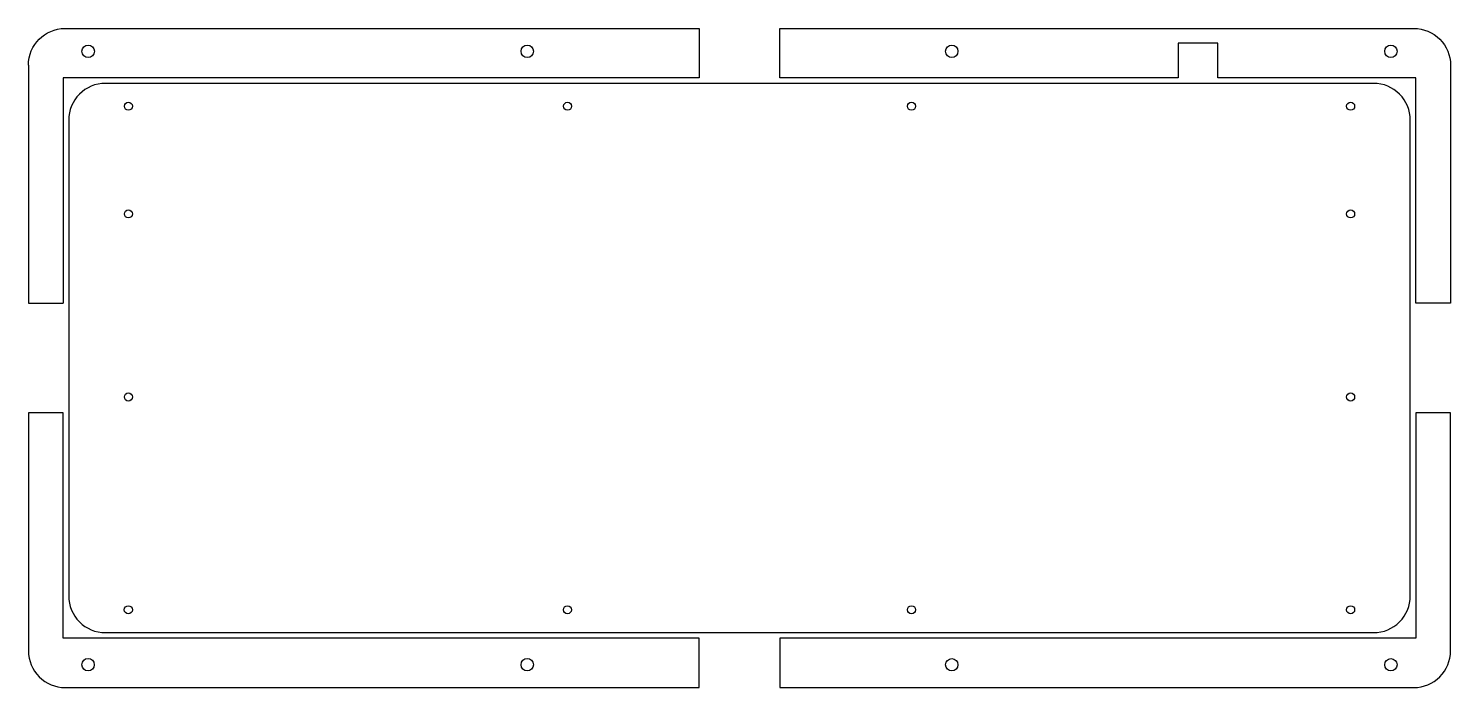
# Model space of a CAD drawing. Header units: millimetres. Extents: x 0 to 389, y 0 to 180.
import ezdxf

# ---------------------------------------------------------------- set-up
doc = ezdxf.new("R2010")
doc.units = ezdxf.units.MM
doc.header["$MEASUREMENT"] = 0

msp = doc.modelspace()

# ---------------------------------------------------------------- linework, layer by layer
for p, q in [((10.07, 180.08), (183.38, 180.08)), ((183.38, 180.08), (183.38, 166.58)), ((0.07, 170.08), (0.07, 105.08)), ((12.07, 166.58), (9.57, 166.58)), ((9.57, 166.58), (9.57, 155.08)), ((183.38, 166.58), (12.07, 166.58)), ((9.57, 155.08), (9.57, 105.08)), ((0.07, 105.08), (9.57, 105.08))]:
    msp.add_line(p, q)
for points in [[(205.38, 166.58), (205.38, 180.08), (378.68, 180.08, -0.414214), (388.68, 170.08), (388.68, 105.08), (379.18, 105.08), (379.18, 166.58), (376.68, 166.58), (325.08, 166.58), (325.08, 175.69), (325.08, 176.08), (319.94, 176.08), (314.27, 176.08), (314.27, 175.69), (314.27, 166.58)], [(314.08, 165.08), (21.07, 165.08, 0.414214), (11.07, 155.08), (11.07, 140.08), (11.07, 25.07, 0.414214), (21.07, 15.07), (33.64, 15.07), (367.68, 15.07, 0.414214), (377.68, 25.07), (377.68, 155.08, 0.414214), (367.68, 165.08)], [(0.07, 10.07, 0.414214), (10.07, 0.07), (183.38, 0.07), (183.38, 13.57), (22.64, 13.57), (12.07, 13.57), (9.57, 13.57), (9.57, 75.08), (0.07, 75.08)], [(378.68, 0.07, 0.414214), (388.68, 10.07), (388.68, 75.08), (379.18, 75.08), (379.18, 13.57), (376.68, 13.57), (205.38, 13.57), (205.38, 0.07)]]:
    msp.add_lwpolyline(points, format="xyb", close=True)
for centre, radius in [((16.38, 173.85), 1.7), ((136.38, 173.85), 1.7), ((252.38, 173.85), 1.7), ((372.38, 173.85), 1.7), ((27.38, 158.85), 1.1), ((147.38, 158.85), 1.1), ((241.38, 158.85), 1.1), ((361.38, 158.85), 1.1), ((27.38, 129.43), 1.1), ((361.38, 129.43), 1.1), ((27.38, 79.43), 1.1), ((361.38, 79.43), 1.1), ((27.37, 21.31), 1.1), ((147.37, 21.31), 1.1), ((241.38, 21.3), 1.1), ((361.38, 21.3), 1.1), ((16.37, 6.31), 1.7), ((136.37, 6.31), 1.7), ((252.38, 6.3), 1.7), ((372.38, 6.3), 1.7)]:
    msp.add_circle(centre, radius)
at = {"extrusion": (0, 0, -1)}
msp.add_arc((-10.07, 170.08), 10, 0, 90, dxfattribs=at)

doc.saveas('drawing.dxf')
